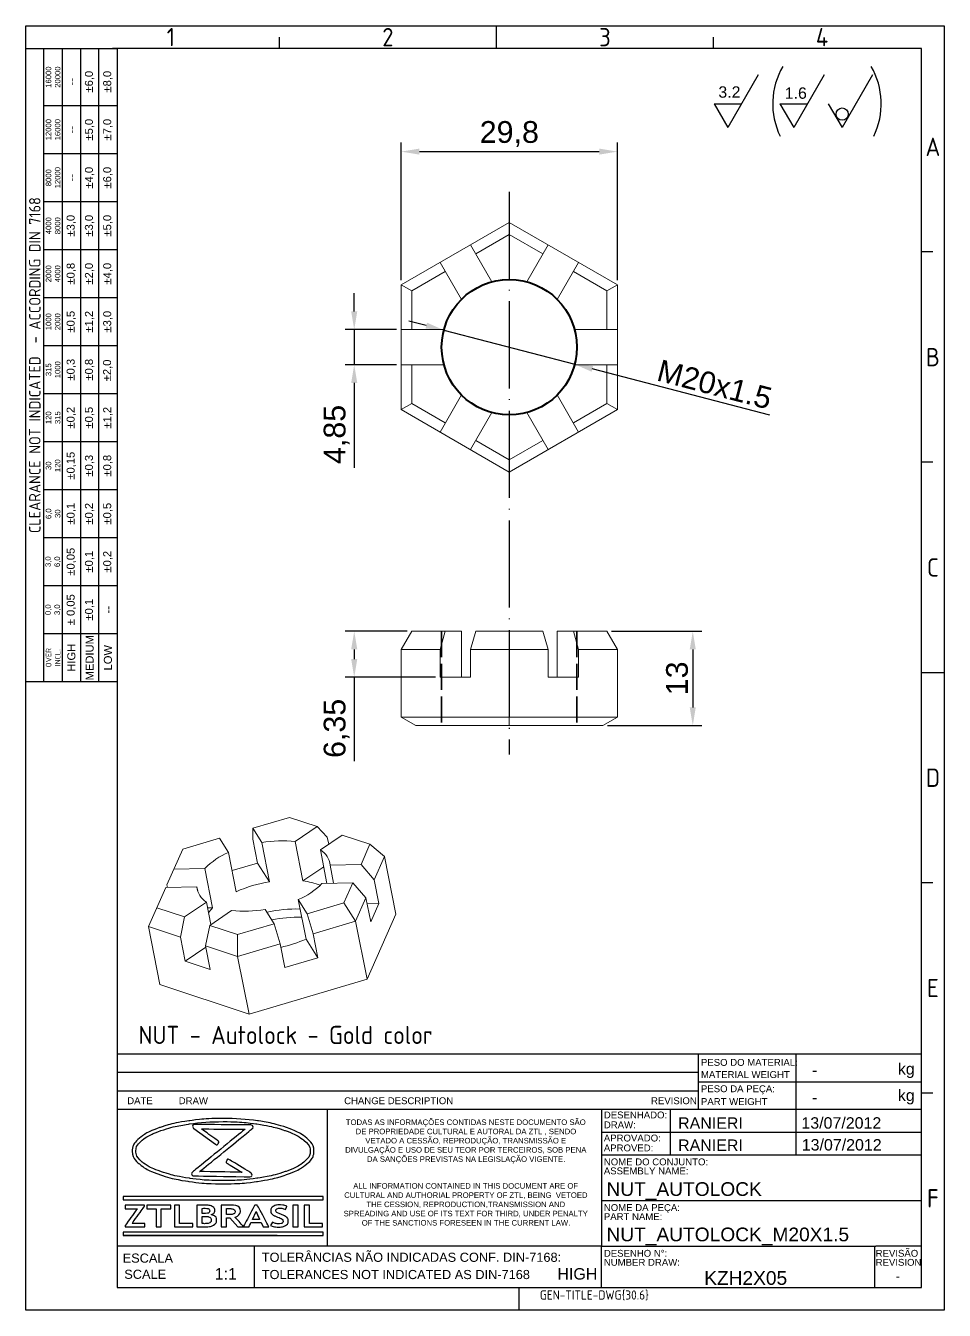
# Model space of a CAD drawing. Header units: millimetres. Extents: x 4860 to 4986, y 1327 to 1504.
import ezdxf
from ezdxf.enums import TextEntityAlignment as Align

# ---------------------------------------------------------------- set-up
doc = ezdxf.new("R2010")
doc.units = ezdxf.units.MM
doc.linetypes.add('ACAD_ISO02W100', pattern=[15, 12, -3])
doc.linetypes.add('ACAD_ISO04W100', pattern=[30, 24, -3, 0, -3])
for name, color, linetype, lineweight in [('AM_0', 7, 'Continuous', 40), ('AM_4', 1, 'ACAD_ISO04W100', 25), ('AM_5', 3, 'Continuous', 25), ('AM_8', 40, 'ACAD_ISO02W100', 35)]:
    doc.layers.add(name, color=color, linetype=linetype, lineweight=lineweight)
doc.layers.add('Camada 1', color=7, linetype='Continuous')
doc.styles.add('ACISOTS', font='isocp.shx', dxfattribs={"height": 1})
doc.styles.get("Standard").update_dxf_attribs({"font": 'arial.ttf'})
doc.dimstyles.new('ISO-25', dxfattribs={"dimtxt": 3, "dimasz": 2.5, "dimexe": 1.25, "dimexo": 0.625, "dimtad": 1, "dimtxsty": 'Standard', "dimcen": 2.5, "dimadec": 0, "dimazin": 0, "dimtfac": 1, "dimtmove": 0, "dimatfit": 3, "dimfxl": 1, "dimarcsym": 0})

# ---------------------------------------------------------------- blocks, each defined once
blk = doc.blocks.new('*D42')
at = {"layer": 'AM_5', "color": 0, "lineweight": -2, "transparency": 16777216}
for p, q in [((4911.35, 1469.39), (4911.35, 1488.36)), ((4913.85, 1487.11), (4938.65, 1487.11)), ((4941.15, 1469.39), (4941.15, 1488.36))]:
    blk.add_line(p, q, dxfattribs=at)
at = {"layer": 'AM_5', "color": 0, "transparency": 16777216}
for points in [[(4913.85, 1487.53), (4913.85, 1486.7), (4911.35, 1487.11)], [(4938.65, 1487.53), (4938.65, 1486.7), (4941.15, 1487.11)]]:
    blk.add_solid(points, dxfattribs=at)
at = {"layer": 'Defpoints', "color": 0, "transparency": 16777216}
for p in [(4941.15, 1487.11), (4911.35, 1468.76), (4941.15, 1468.76)]:
    blk.add_point(p, dxfattribs=at)
at = {"layer": 'AM_5', "color": 0, "transparency": 16777216, "insert": (4926.25, 1489.54), "char_height": 3, "attachment_point": 5}
blk.add_mtext('29,8', dxfattribs=at)
blk = doc.blocks.new('*D43')
at = {"layer": 'AM_5', "color": 0, "lineweight": -2, "transparency": 16777216}
for p, q in [((4940.33, 1421.02), (4952.79, 1421.02)), ((4951.54, 1418.52), (4951.54, 1410.52)), ((4939.77, 1408.02), (4952.79, 1408.02))]:
    blk.add_line(p, q, dxfattribs=at)
at = {"layer": 'AM_5', "color": 0, "transparency": 16777216}
for points in [[(4951.12, 1418.52), (4951.95, 1418.52), (4951.54, 1421.02)], [(4951.12, 1410.52), (4951.95, 1410.52), (4951.54, 1408.02)]]:
    blk.add_solid(points, dxfattribs=at)
at = {"layer": 'Defpoints', "color": 0, "transparency": 16777216}
for p in [(4939.7, 1421.02), (4939.15, 1408.02), (4951.54, 1408.02)]:
    blk.add_point(p, dxfattribs=at)
at = {"layer": 'AM_5', "color": 0, "transparency": 16777216, "insert": (4949.38, 1414.52), "char_height": 3, "attachment_point": 5, "rotation": 90}
blk.add_mtext('13', dxfattribs=at)
blk = doc.blocks.new('*D44')
at = {"layer": 'AM_5', "color": 0, "lineweight": -2, "transparency": 16777216}
for p, q in [((4912.17, 1421.02), (4903.62, 1421.02)), ((4904.87, 1418.52), (4904.87, 1417.17)), ((4916.07, 1414.67), (4903.62, 1414.67)), ((4904.87, 1414.67), (4904.87, 1403.09))]:
    blk.add_line(p, q, dxfattribs=at)
at = {"layer": 'AM_5', "color": 0, "transparency": 16777216}
for points in [[(4904.45, 1418.52), (4905.29, 1418.52), (4904.87, 1421.02)], [(4904.45, 1417.17), (4905.29, 1417.17), (4904.87, 1414.67)]]:
    blk.add_solid(points, dxfattribs=at)
at = {"layer": 'Defpoints', "color": 0, "transparency": 16777216}
for p in [(4912.79, 1421.02), (4904.87, 1414.67), (4916.7, 1414.67)]:
    blk.add_point(p, dxfattribs=at)
at = {"layer": 'AM_5', "color": 0, "transparency": 16777216, "insert": (4902.44, 1407.63), "char_height": 3, "attachment_point": 5, "rotation": 90}
blk.add_mtext('6,35', dxfattribs=at)
blk = doc.blocks.new('*D46')
at = {"layer": 'AM_5', "color": 0, "lineweight": -2, "transparency": 16777216}
for p, q in [((4914.8, 1463.14), (4912.38, 1463.77)), ((4917.22, 1462.51), (4935.27, 1457.81)), ((4962.15, 1450.81), (4937.69, 1457.18))]:
    blk.add_line(p, q, dxfattribs=at)
at = {"layer": 'AM_5', "color": 0, "transparency": 16777216}
for points in [[(4914.91, 1463.54), (4914.7, 1462.74), (4917.22, 1462.51)], [(4937.8, 1457.58), (4937.59, 1456.78), (4935.27, 1457.81)]]:
    blk.add_solid(points, dxfattribs=at)
at = {"layer": 'Defpoints', "color": 0, "transparency": 16777216}
for p in [(4917.22, 1462.51), (4935.27, 1457.81)]:
    blk.add_point(p, dxfattribs=at)
at = {"layer": 'AM_5', "color": 0, "transparency": 16777216, "insert": (4954.55, 1455.02), "char_height": 3, "attachment_point": 5, "rotation": 345.4043}
blk.add_mtext('M20x1.5', dxfattribs=at)
blk = doc.blocks.new('*D47')
at = {"layer": 'AM_5', "color": 0, "lineweight": -2, "transparency": 16777216}
for p, q in [((4904.87, 1465.09), (4904.87, 1467.59)), ((4910.72, 1462.59), (4903.62, 1462.59)), ((4904.87, 1462.59), (4904.87, 1457.74)), ((4910.72, 1457.74), (4903.62, 1457.74)), ((4904.87, 1455.24), (4904.87, 1443.55))]:
    blk.add_line(p, q, dxfattribs=at)
at = {"layer": 'AM_5', "color": 0, "transparency": 16777216}
for points in [[(4904.45, 1465.09), (4905.29, 1465.09), (4904.87, 1462.59)], [(4904.45, 1455.24), (4905.29, 1455.24), (4904.87, 1457.74)]]:
    blk.add_solid(points, dxfattribs=at)
at = {"layer": 'Defpoints', "color": 0, "transparency": 16777216}
for p in [(4911.35, 1462.59), (4904.87, 1457.74), (4911.35, 1457.74)]:
    blk.add_point(p, dxfattribs=at)
at = {"layer": 'AM_5', "color": 0, "transparency": 16777216, "insert": (4902.44, 1448.14), "char_height": 3, "attachment_point": 5, "rotation": 90}
blk.add_mtext('4,85', dxfattribs=at)

msp = doc.modelspace()

# ---------------------------------------------------------------- linework, layer by layer
at = {"color": 135, "lineweight": 25}
for p, q in [((4859.582, 1327.436), (4859.582, 1504.466)), ((4859.582, 1504.466), (4986.212, 1504.466)), ((4924.472, 1501.316), (4924.472, 1504.466)), ((4986.212, 1504.466), (4986.212, 1327.436)), ((4862.102, 1414.061), (4862.102, 1501.316)), ((4864.622, 1501.316), (4864.622, 1414.061)), ((4867.142, 1501.316), (4867.142, 1414.061)), ((4869.662, 1414.061), (4869.662, 1501.316)), ((4894.547, 1501.316), (4894.547, 1502.891)), ((4954.397, 1501.316), (4954.397, 1502.891)), ((4872.182, 1493.441), (4862.102, 1493.441)), ((4872.182, 1486.826), (4862.102, 1486.826)), ((4872.182, 1480.211), (4862.102, 1480.211)), ((4872.182, 1473.596), (4862.102, 1473.596)), ((4984.637, 1473.281), (4983.062, 1473.281)), ((4872.182, 1466.981), (4862.102, 1466.981)), ((4872.182, 1460.366), (4862.102, 1460.366)), ((4872.182, 1453.751), (4862.102, 1453.751)), ((4872.182, 1447.136), (4862.102, 1447.136)), ((4984.637, 1444.301), (4983.062, 1444.301)), ((4872.182, 1440.521), (4862.102, 1440.521)), ((4872.182, 1433.906), (4862.102, 1433.906)), ((4872.182, 1427.291), (4862.102, 1427.291)), ((4872.182, 1420.676), (4862.102, 1420.676)), ((4983.062, 1415.321), (4986.212, 1415.321)), ((4984.637, 1386.341), (4983.062, 1386.341)), ((4984.637, 1357.361), (4983.062, 1357.361)), ((4927.622, 1327.436), (4927.622, 1330.586)), ((4986.212, 1327.436), (4859.582, 1327.436))]:
    msp.add_line(p, q, dxfattribs=at)
for p, q in [((4983.062, 1501.316), (4871.552, 1501.316)), ((4872.182, 1501.316), (4872.182, 1330.586)), ((4983.062, 1330.586), (4983.062, 1501.316)), ((4872.182, 1362.716), (4872.182, 1330.586)), ((4983.062, 1362.716), (4872.182, 1362.716)), ((4952.348, 1355.156), (4952.348, 1362.716)), ((4965.737, 1362.716), (4965.737, 1358.936)), ((4983.062, 1330.586), (4983.062, 1362.716)), ((4952.348, 1360.196), (4872.182, 1360.196)), ((4952.348, 1358.936), (4983.062, 1358.936)), ((4965.737, 1358.936), (4965.737, 1355.156)), ((4872.182, 1357.676), (4952.348, 1357.676)), ((4872.182, 1355.156), (4938.962, 1355.156)), ((4901.12, 1355.156), (4901.12, 1336.256)), ((4938.962, 1355.156), (4938.962, 1343.186)), ((4938.962, 1355.156), (4983.062, 1355.156)), ((4948.412, 1355.156), (4948.412, 1348.856)), ((4965.737, 1355.156), (4965.737, 1348.856)), ((4938.962, 1352.006), (4983.062, 1352.006)), ((4938.962, 1348.856), (4983.062, 1348.856)), ((4938.962, 1343.186), (4938.962, 1336.256)), ((4938.962, 1342.556), (4983.062, 1342.556)), ((4938.962, 1336.256), (4872.182, 1336.256)), ((4891.082, 1336.256), (4891.082, 1330.586)), ((4938.962, 1330.586), (4938.962, 1336.256)), ((4938.962, 1336.256), (4976.762, 1336.256)), ((4976.607, 1336.256), (4976.607, 1330.586)), ((4983.062, 1336.256), (4976.762, 1336.256)), ((4872.182, 1330.586), (4983.062, 1330.586)), ((4872.182, 1330.586), (4983.062, 1330.586))]:
    msp.add_line(p, q)
at = {"color": 7, "linetype": 'Continuous', "lineweight": 15}
for p, q in [((4895.944, 1395.362), (4890.891, 1393.86)), ((4899.761, 1394.087), (4895.944, 1395.362)), ((4892.134, 1391.911), (4890.891, 1393.86)), ((4890.891, 1393.86), (4890.908, 1392.357)), ((4899.761, 1394.087), (4896.737, 1392.029)), ((4901.162, 1392.619), (4899.761, 1394.087)), ((4886.306, 1392.497), (4881.253, 1390.995)), ((4886.306, 1392.497), (4887.548, 1390.548)), ((4891.555, 1389.069), (4890.908, 1392.357)), ((4892.134, 1391.911), (4893.201, 1386.488)), ((4897.805, 1386.606), (4896.737, 1392.029)), ((4900.202, 1390.872), (4903.226, 1392.93)), ((4901.352, 1391.654), (4901.162, 1392.619)), ((4907.044, 1391.655), (4903.226, 1392.93)), ((4905.81, 1388.878), (4907.044, 1391.655)), ((4909.04, 1389.988), (4907.044, 1391.655)), ((4879.055, 1386.047), (4881.253, 1390.995)), ((4888.616, 1385.125), (4887.548, 1390.548)), ((4900.202, 1390.872), (4901.109, 1386.266)), ((4909.04, 1389.988), (4907.613, 1386.778)), ((4909.04, 1389.988), (4910.611, 1382.007)), ((4884.285, 1388.327), (4880.018, 1388.218)), ((4884.285, 1388.327), (4885.352, 1382.904)), ((4891.555, 1389.069), (4888.045, 1388.026)), ((4893.201, 1386.488), (4891.555, 1389.069)), ((4900.659, 1388.549), (4897.805, 1386.606)), ((4905.81, 1388.878), (4901.543, 1388.768)), ((4902.031, 1386.289), (4901.543, 1388.768)), ((4907.613, 1386.778), (4905.81, 1388.878)), ((4900.422, 1386.248), (4904.689, 1386.357)), ((4903.455, 1383.58), (4904.689, 1386.357)), ((4904.689, 1386.357), (4906.493, 1384.258)), ((4908.26, 1383.49), (4907.613, 1386.778)), ((4876.508, 1380.317), (4878.898, 1385.697)), ((4878.898, 1385.697), (4883.165, 1385.807)), ((4879.123, 1385.703), (4879.055, 1386.047)), ((4883.289, 1385.176), (4883.165, 1385.807)), ((4877.663, 1382.92), (4881.481, 1381.645)), ((4884.505, 1383.703), (4881.481, 1381.645)), ((4884.505, 1383.703), (4885.116, 1380.603)), ((4885.352, 1382.904), (4884.666, 1382.886)), ((4892.574, 1382.664), (4893.817, 1380.715)), ((4898.402, 1382.078), (4897.159, 1384.027)), ((4898.227, 1378.604), (4897.159, 1384.027)), ((4898.402, 1382.078), (4903.455, 1383.58)), ((4905.065, 1381.047), (4903.455, 1383.58)), ((4906.493, 1384.258), (4905.065, 1381.047)), ((4907.14, 1380.97), (4906.493, 1384.258)), ((4908.26, 1383.49), (4906.652, 1383.449)), ((4907.14, 1380.97), (4908.26, 1383.49)), ((4881.481, 1381.645), (4880.921, 1378.843)), ((4884.946, 1380.488), (4887.97, 1382.546)), ((4899.225, 1379.311), (4898.402, 1382.078)), ((4905.065, 1381.047), (4899.225, 1379.311)), ((4905.065, 1381.047), (4906.636, 1373.066)), ((4906.636, 1373.066), (4910.611, 1382.007)), ((4880.921, 1378.843), (4876.508, 1380.317)), ((4876.508, 1380.317), (4878.078, 1372.336)), ((4884.386, 1377.686), (4884.946, 1380.488)), ((4884.946, 1380.488), (4888.764, 1379.213)), ((4888.764, 1379.213), (4893.817, 1380.715)), ((4888.799, 1376.212), (4888.764, 1379.213)), ((4893.817, 1380.715), (4894.64, 1377.948)), ((4899.872, 1376.023), (4899.225, 1379.311)), ((4881.568, 1375.555), (4880.921, 1378.843)), ((4884.423, 1377.498), (4881.568, 1375.555)), ((4888.799, 1376.212), (4884.386, 1377.686)), ((4885.033, 1374.398), (4884.386, 1377.686)), ((4894.64, 1377.948), (4888.799, 1376.212)), ((4895.287, 1374.66), (4894.64, 1377.948)), ((4899.872, 1376.023), (4898.227, 1378.604)), ((4881.568, 1375.555), (4885.033, 1374.398)), ((4888.799, 1376.212), (4890.37, 1368.231)), ((4895.287, 1374.66), (4899.872, 1376.023)), ((4878.078, 1372.336), (4890.37, 1368.231)), ((4890.37, 1368.231), (4906.636, 1373.066))]:
    msp.add_line(p, q, dxfattribs=at)
at = {"color": 135, "lineweight": 25}
msp.add_lwpolyline([(4872.182, 1501.316), (4872.182, 1414.061), (4859.582, 1414.061), (4859.582, 1501.316)], close=True, dxfattribs=at)
at = {"color": 7, "linetype": 'Continuous', "lineweight": 15}
for centre, radius, start, end in [((4894.852, 1375.701), 16.436, 83.412, 99.51853), ((4891.641, 1381.026), 10.364, 113.26295, 135.21752), ((4898.795, 1388.496), 2.762, 5.67158, 59.36158), ((4895.962, 1368.805), 17.897, 98.87624, 114.23651), ((4893.066, 1393.549), 10.364, 293.26295, 315.21752), ((4896.737, 1377.178), 9.488, 68.63603, 83.54152), ((4885.913, 1386.08), 2.762, 185.67158, 239.36158), ((4889.19, 1379.294), 5.268, 136.74879, 146.43375), ((4889.856, 1398.874), 16.436, 263.412, 279.51853), ((4896.798, 1364.892), 17.851, 88.02017, 102.90359), ((4897.489, 1361.414), 20.222, 89.6001, 101.42194), ((4891.034, 1394.492), 17.44, 282.26133, 294.35748)]:
    msp.add_arc(centre, radius, start, end, dxfattribs=at)
at = {"layer": 'AM_0', "color": 7, "linetype": 'Continuous', "lineweight": 15}
for p, q in [((4911.348, 1468.764), (4926.248, 1477.366)), ((4926.248, 1477.366), (4926.248, 1475.7)), ((4926.248, 1477.366), (4941.148, 1468.764)), ((4926.248, 1475.7), (4921.619, 1473.028)), ((4930.876, 1473.028), (4926.248, 1475.7)), ((4920.898, 1474.278), (4923.846, 1469.172)), ((4928.649, 1469.172), (4931.597, 1474.278)), ((4916.697, 1471.853), (4919.645, 1466.747)), ((4932.85, 1466.747), (4935.798, 1471.853)), ((4917.419, 1470.603), (4912.791, 1467.931)), ((4939.704, 1467.931), (4935.076, 1470.603)), ((4911.348, 1468.764), (4912.791, 1467.931)), ((4911.348, 1451.559), (4911.348, 1468.764)), ((4912.791, 1467.931), (4912.791, 1462.586)), ((4941.148, 1468.764), (4939.704, 1467.931)), ((4939.704, 1462.586), (4939.704, 1467.931)), ((4941.148, 1451.559), (4941.148, 1468.764)), ((4911.348, 1462.586), (4917.243, 1462.586)), ((4935.252, 1462.586), (4941.148, 1462.586)), ((4911.348, 1457.736), (4917.243, 1457.736)), ((4912.791, 1457.736), (4912.791, 1452.392)), ((4935.252, 1457.736), (4941.148, 1457.736)), ((4939.704, 1452.392), (4939.704, 1457.736)), ((4916.697, 1448.47), (4919.645, 1453.576)), ((4932.85, 1453.576), (4935.798, 1448.47)), ((4912.791, 1452.392), (4911.348, 1451.559)), ((4912.791, 1452.392), (4917.419, 1449.72)), ((4935.076, 1449.72), (4939.704, 1452.392)), ((4941.148, 1451.559), (4939.704, 1452.392)), ((4911.348, 1451.559), (4926.248, 1442.956)), ((4920.898, 1446.045), (4923.846, 1451.151)), ((4926.248, 1442.956), (4941.148, 1451.559)), ((4928.649, 1451.151), (4931.597, 1446.045)), ((4921.619, 1447.295), (4926.248, 1444.623)), ((4926.248, 1444.623), (4930.876, 1447.295)), ((4926.248, 1442.956), (4926.248, 1444.623)), ((4912.791, 1421.021), (4911.348, 1418.521)), ((4912.791, 1421.021), (4919.645, 1421.021)), ((4917.419, 1421.021), (4916.697, 1418.521)), ((4919.645, 1421.021), (4919.645, 1414.671)), ((4920.898, 1418.521), (4921.619, 1421.021)), ((4921.619, 1421.021), (4930.876, 1421.021)), ((4926.248, 1408.021), (4926.248, 1421.021)), ((4930.876, 1421.021), (4931.597, 1418.521)), ((4932.85, 1421.021), (4939.704, 1421.021)), ((4932.85, 1414.671), (4932.85, 1421.021)), ((4935.798, 1418.521), (4935.076, 1421.021)), ((4941.148, 1418.521), (4939.704, 1421.021)), ((4916.697, 1418.521), (4911.348, 1418.521)), ((4911.348, 1418.521), (4911.348, 1409.176)), ((4916.697, 1414.671), (4916.697, 1418.521)), ((4920.898, 1418.521), (4931.597, 1418.521)), ((4920.898, 1414.671), (4920.898, 1418.521)), ((4931.597, 1414.671), (4931.597, 1418.521)), ((4935.798, 1414.671), (4935.798, 1418.521)), ((4941.148, 1418.521), (4935.798, 1418.521)), ((4941.148, 1418.521), (4941.148, 1409.176)), ((4916.697, 1414.671), (4920.898, 1414.671)), ((4931.597, 1414.671), (4935.798, 1414.671)), ((4911.348, 1409.176), (4941.148, 1409.176)), ((4911.348, 1409.176), (4913.348, 1408.021)), ((4939.148, 1408.021), (4941.148, 1409.176)), ((4913.348, 1408.021), (4939.148, 1408.021))]:
    msp.add_line(p, q, dxfattribs=at)
at = {"layer": 'AM_0'}
msp.add_circle((4926.248, 1460.161), 9.325, dxfattribs=at)
at = {"layer": 'AM_4', "ltscale": 0.5}
msp.add_line((4926.248, 1481.584), (4926.248, 1404.048), dxfattribs=at)
at = {"layer": 'AM_5'}
for p, q in [((4960.572, 1497.673), (4956.385, 1490.42)), ((4969.639, 1497.673), (4965.452, 1490.42)), ((4976.307, 1497.673), (4972.12, 1490.42)), ((4954.481, 1493.717), (4958.288, 1493.717)), ((4954.481, 1493.717), (4956.385, 1490.42)), ((4963.549, 1493.717), (4967.356, 1493.717)), ((4963.549, 1493.717), (4965.452, 1490.42)), ((4970.217, 1493.717), (4972.12, 1490.42))]:
    msp.add_line(p, q, dxfattribs=at)
msp.add_circle((4972.127, 1492.288), 0.844, dxfattribs=at)
for centre, start, end in [((4972.808, 1493.71), 149.81687, 205.95777), ((4967.268, 1493.71), 334.04223, 30.18313)]:
    msp.add_arc(centre, 10.25, start, end, dxfattribs=at)
at = {"layer": 'AM_8', "ltscale": 0.3}
for p, q in [((4916.923, 1421.021), (4916.923, 1408.021)), ((4935.573, 1421.021), (4935.573, 1408.021))]:
    msp.add_line(p, q, dxfattribs=at)
at = {"layer": 'AM_8', "color": 0, "linetype": 'Continuous'}
msp.add_line((4873.016, 1337.73), (4894.25, 1337.73), dxfattribs=at)
at = {"layer": 'Camada 1'}
for points, knots in [([(4886.793, 1353.88), (4888.465, 1353.88), (4890.063, 1353.763), (4891.523, 1353.551), (4891.523, 1353.551), (4893.04, 1353.33), (4894.409, 1353.007), (4895.556, 1352.607), (4895.556, 1352.607), (4896.734, 1352.195), (4897.685, 1351.699), (4898.335, 1351.144), (4898.335, 1351.144), (4898.968, 1350.603), (4899.317, 1350.005), (4899.317, 1349.373), (4899.317, 1349.373), (4899.317, 1348.74), (4898.968, 1348.142), (4898.335, 1347.601), (4898.335, 1347.601), (4897.685, 1347.046), (4896.734, 1346.55), (4895.556, 1346.139), (4895.556, 1346.139), (4894.409, 1345.738), (4893.04, 1345.415), (4891.523, 1345.195), (4891.523, 1345.195), (4890.063, 1344.983), (4888.465, 1344.865), (4886.793, 1344.865), (4886.793, 1344.865), (4885.12, 1344.865), (4883.522, 1344.983), (4882.062, 1345.195), (4882.062, 1345.195), (4880.545, 1345.415), (4879.177, 1345.738), (4878.029, 1346.139), (4878.029, 1346.139), (4876.851, 1346.55), (4875.9, 1347.046), (4875.25, 1347.601), (4875.25, 1347.601), (4874.617, 1348.142), (4874.268, 1348.74), (4874.268, 1349.373), (4874.268, 1349.373), (4874.268, 1350.005), (4874.617, 1350.603), (4875.25, 1351.144), (4875.25, 1351.144), (4875.9, 1351.699), (4876.851, 1352.195), (4878.029, 1352.607), (4878.029, 1352.607), (4879.177, 1353.007), (4880.545, 1353.33), (4882.063, 1353.551), (4882.063, 1353.551), (4883.522, 1353.763), (4885.12, 1353.88), (4886.793, 1353.88)], [0, 0, 0, 0, 0.0588235, 0.0588235, 0.0588235, 0.0882353, 0.1176471, 0.1176471, 0.1176471, 0.1470588, 0.1764706, 0.1764706, 0.1764706, 0.2058824, 0.2352941, 0.2352941, 0.2352941, 0.2647059, 0.2941176, 0.2941176, 0.2941176, 0.3235294, 0.3529412, 0.3529412, 0.3529412, 0.3823529, 0.4117647, 0.4117647, 0.4117647, 0.4411765, 0.4705882, 0.4705882, 0.4705882, 0.5, 0.5294118, 0.5294118, 0.5294118, 0.5588235, 0.5882353, 0.5882353, 0.5882353, 0.6176471, 0.6470588, 0.6470588, 0.6470588, 0.6764706, 0.7058824, 0.7058824, 0.7058824, 0.7352941, 0.7647059, 0.7647059, 0.7647059, 0.7941176, 0.8235294, 0.8235294, 0.8235294, 0.8529412, 0.8823529, 0.8823529, 0.8823529, 0.9411765, 1, 1, 1, 1]), ([(4886.793, 1353.435), (4885.15, 1353.435), (4883.582, 1353.321), (4882.153, 1353.114), (4882.153, 1353.114), (4880.667, 1352.899), (4879.33, 1352.584), (4878.212, 1352.193), (4878.212, 1352.193), (4877.124, 1351.813), (4876.247, 1351.365), (4875.649, 1350.872), (4875.649, 1350.872), (4875.082, 1350.404), (4874.769, 1349.897), (4874.769, 1349.373), (4874.769, 1349.373), (4874.769, 1348.848), (4875.082, 1348.341), (4875.649, 1347.873), (4875.649, 1347.873), (4876.247, 1347.38), (4877.124, 1346.932), (4878.212, 1346.552), (4878.212, 1346.552), (4879.33, 1346.161), (4880.667, 1345.846), (4882.152, 1345.631), (4882.152, 1345.631), (4883.582, 1345.424), (4885.15, 1345.31), (4886.793, 1345.31), (4886.793, 1345.31), (4888.436, 1345.31), (4890.003, 1345.424), (4891.433, 1345.631), (4891.433, 1345.631), (4892.918, 1345.846), (4894.255, 1346.161), (4895.373, 1346.552), (4895.373, 1346.552), (4896.462, 1346.932), (4897.339, 1347.38), (4897.936, 1347.873), (4897.936, 1347.873), (4898.503, 1348.341), (4898.816, 1348.848), (4898.816, 1349.373), (4898.816, 1349.373), (4898.816, 1349.897), (4898.503, 1350.404), (4897.936, 1350.872), (4897.936, 1350.872), (4897.339, 1351.365), (4896.462, 1351.813), (4895.373, 1352.193), (4895.373, 1352.193), (4894.255, 1352.584), (4892.918, 1352.899), (4891.433, 1353.114), (4891.433, 1353.114), (4890.003, 1353.321), (4888.436, 1353.435), (4886.793, 1353.435)], [0, 0, 0, 0, 0.0588235, 0.0588235, 0.0588235, 0.0882353, 0.1176471, 0.1176471, 0.1176471, 0.1470588, 0.1764706, 0.1764706, 0.1764706, 0.2058824, 0.2352941, 0.2352941, 0.2352941, 0.2647059, 0.2941176, 0.2941176, 0.2941176, 0.3235294, 0.3529412, 0.3529412, 0.3529412, 0.3823529, 0.4117647, 0.4117647, 0.4117647, 0.4411765, 0.4705882, 0.4705882, 0.4705882, 0.5, 0.5294118, 0.5294118, 0.5294118, 0.5588235, 0.5882353, 0.5882353, 0.5882353, 0.6176471, 0.6470588, 0.6470588, 0.6470588, 0.6764706, 0.7058824, 0.7058824, 0.7058824, 0.7352941, 0.7647059, 0.7647059, 0.7647059, 0.7941176, 0.8235294, 0.8235294, 0.8235294, 0.8529412, 0.8823529, 0.8823529, 0.8823529, 0.9411765, 1, 1, 1, 1]), ([(4885.751, 1350.332), (4885.751, 1350.332), (4882.75, 1352.482), (4882.75, 1352.482), (4882.75, 1352.482), (4882.527, 1352.643), (4882.617, 1353.049), (4882.881, 1353.047), (4882.881, 1353.047), (4882.881, 1353.047), (4890.63, 1352.984), (4890.63, 1352.984), (4890.63, 1352.984), (4890.885, 1352.982), (4890.979, 1352.599), (4890.772, 1352.43), (4890.772, 1352.43), (4890.772, 1352.43), (4883.557, 1346.552), (4883.557, 1346.552), (4883.557, 1346.552), (4883.557, 1346.552), (4889.404, 1346.458), (4889.404, 1346.458), (4889.404, 1346.458), (4889.404, 1346.458), (4887.437, 1347.643), (4887.437, 1347.643), (4887.437, 1347.643), (4887.308, 1347.721), (4887.179, 1347.798), (4887.292, 1348.069), (4887.292, 1348.069), (4887.404, 1348.339), (4887.534, 1348.261), (4887.663, 1348.183), (4887.663, 1348.183), (4887.663, 1348.183), (4890.611, 1346.407), (4890.611, 1346.407), (4890.611, 1346.407), (4890.853, 1346.261), (4890.767, 1345.829), (4890.496, 1345.833), (4890.496, 1345.833), (4890.496, 1345.833), (4882.746, 1345.958), (4882.746, 1345.958), (4882.746, 1345.958), (4882.492, 1345.962), (4882.4, 1346.344), (4882.607, 1346.513), (4882.607, 1346.513), (4882.607, 1346.513), (4889.814, 1352.384), (4889.814, 1352.384), (4889.814, 1352.384), (4889.814, 1352.384), (4883.807, 1352.432), (4883.807, 1352.432), (4883.807, 1352.432), (4883.807, 1352.432), (4886.01, 1350.854), (4886.01, 1350.854), (4886.01, 1350.854), (4886.133, 1350.766), (4886.255, 1350.678), (4886.126, 1350.417), (4886.126, 1350.417), (4885.996, 1350.156), (4885.874, 1350.244), (4885.751, 1350.332)], [0, 0, 0, 0, 0.0526316, 0.0526316, 0.0526316, 0.0789474, 0.1052632, 0.1052632, 0.1052632, 0.1315789, 0.1578947, 0.1578947, 0.1578947, 0.1842105, 0.2105263, 0.2105263, 0.2105263, 0.2368421, 0.2631579, 0.2631579, 0.2631579, 0.2894737, 0.3157895, 0.3157895, 0.3157895, 0.3421053, 0.3684211, 0.3684211, 0.3684211, 0.3947368, 0.4210526, 0.4210526, 0.4210526, 0.4473684, 0.4736842, 0.4736842, 0.4736842, 0.5, 0.5263158, 0.5263158, 0.5263158, 0.5526316, 0.5789474, 0.5789474, 0.5789474, 0.6052632, 0.6315789, 0.6315789, 0.6315789, 0.6578947, 0.6842105, 0.6842105, 0.6842105, 0.7105263, 0.7368421, 0.7368421, 0.7368421, 0.7631579, 0.7894737, 0.7894737, 0.7894737, 0.8157895, 0.8421053, 0.8421053, 0.8421053, 0.8684211, 0.8947368, 0.8947368, 0.8947368, 0.9473684, 1, 1, 1, 1]), ([(4873.07, 1343.126), (4873.07, 1343.126), (4900.515, 1343.126), (4900.515, 1343.126), (4900.515, 1343.126), (4900.515, 1343.126), (4900.569, 1343.126), (4900.569, 1343.126), (4900.569, 1343.126), (4900.569, 1343.126), (4900.569, 1343.072), (4900.569, 1343.072), (4900.569, 1343.072), (4900.569, 1343.072), (4900.569, 1342.715), (4900.569, 1342.715), (4900.569, 1342.715), (4900.569, 1342.715), (4900.569, 1342.661), (4900.569, 1342.661), (4900.569, 1342.661), (4900.569, 1342.661), (4900.515, 1342.661), (4900.515, 1342.661), (4900.515, 1342.661), (4900.515, 1342.661), (4873.07, 1342.661), (4873.07, 1342.661), (4873.07, 1342.661), (4873.07, 1342.661), (4873.016, 1342.661), (4873.016, 1342.661), (4873.016, 1342.661), (4873.016, 1342.661), (4873.016, 1342.715), (4873.016, 1342.715), (4873.016, 1342.715), (4873.016, 1342.715), (4873.016, 1343.072), (4873.016, 1343.072), (4873.016, 1343.072), (4873.016, 1343.072), (4873.016, 1343.126), (4873.016, 1343.126), (4873.016, 1343.126), (4873.016, 1343.126), (4873.07, 1343.126), (4873.07, 1343.126)], [0, 0, 0, 0, 0.0769231, 0.0769231, 0.0769231, 0.1153846, 0.1538462, 0.1538462, 0.1538462, 0.1923077, 0.2307692, 0.2307692, 0.2307692, 0.2692308, 0.3076923, 0.3076923, 0.3076923, 0.3461538, 0.3846154, 0.3846154, 0.3846154, 0.4230769, 0.4615385, 0.4615385, 0.4615385, 0.5, 0.5384615, 0.5384615, 0.5384615, 0.5769231, 0.6153846, 0.6153846, 0.6153846, 0.6538462, 0.6923077, 0.6923077, 0.6923077, 0.7307692, 0.7692308, 0.7692308, 0.7692308, 0.8076923, 0.8461538, 0.8461538, 0.8461538, 0.9230769, 1, 1, 1, 1]), ([(4873.289, 1338.949), (4873.289, 1338.949), (4873.289, 1339.119), (4873.289, 1339.119), (4873.289, 1339.119), (4873.289, 1339.119), (4874.968, 1341.441), (4874.968, 1341.441), (4874.968, 1341.441), (4874.968, 1341.441), (4873.317, 1341.441), (4873.317, 1341.441), (4873.317, 1341.441), (4873.317, 1341.441), (4873.317, 1341.907), (4873.317, 1341.907), (4873.317, 1341.907), (4873.317, 1341.907), (4875.942, 1341.907), (4875.942, 1341.907), (4875.942, 1341.907), (4875.942, 1341.907), (4875.942, 1341.738), (4875.942, 1341.738), (4875.942, 1341.738), (4875.942, 1341.738), (4874.257, 1339.416), (4874.257, 1339.416), (4874.257, 1339.416), (4874.257, 1339.416), (4876.002, 1339.416), (4876.002, 1339.416), (4876.002, 1339.416), (4876.002, 1339.416), (4876.002, 1338.949), (4876.002, 1338.949), (4876.002, 1338.949), (4876.002, 1338.949), (4873.289, 1338.949), (4873.289, 1338.949)], [0, 0, 0, 0, 0.0909091, 0.0909091, 0.0909091, 0.1363636, 0.1818182, 0.1818182, 0.1818182, 0.2272727, 0.2727273, 0.2727273, 0.2727273, 0.3181818, 0.3636364, 0.3636364, 0.3636364, 0.4090909, 0.4545455, 0.4545455, 0.4545455, 0.5, 0.5454545, 0.5454545, 0.5454545, 0.5909091, 0.6363636, 0.6363636, 0.6363636, 0.6818182, 0.7272727, 0.7272727, 0.7272727, 0.7727273, 0.8181818, 0.8181818, 0.8181818, 0.9090909, 1, 1, 1, 1]), ([(4878.271, 1341.441), (4878.271, 1341.441), (4878.271, 1338.949), (4878.271, 1338.949), (4878.271, 1338.949), (4878.271, 1338.949), (4877.557, 1338.949), (4877.557, 1338.949), (4877.557, 1338.949), (4877.557, 1338.949), (4877.557, 1341.441), (4877.557, 1341.441), (4877.557, 1341.441), (4877.557, 1341.441), (4876.276, 1341.441), (4876.276, 1341.441), (4876.276, 1341.441), (4876.276, 1341.441), (4876.276, 1341.907), (4876.276, 1341.907), (4876.276, 1341.907), (4876.276, 1341.907), (4879.609, 1341.907), (4879.609, 1341.907), (4879.609, 1341.907), (4879.609, 1341.907), (4879.609, 1341.441), (4879.609, 1341.441), (4879.609, 1341.441), (4879.609, 1341.441), (4878.271, 1341.441), (4878.271, 1341.441)], [0, 0, 0, 0, 0.1111111, 0.1111111, 0.1111111, 0.1666667, 0.2222222, 0.2222222, 0.2222222, 0.2777778, 0.3333333, 0.3333333, 0.3333333, 0.3888889, 0.4444444, 0.4444444, 0.4444444, 0.5, 0.5555556, 0.5555556, 0.5555556, 0.6111111, 0.6666667, 0.6666667, 0.6666667, 0.7222222, 0.7777778, 0.7777778, 0.7777778, 0.8888889, 1, 1, 1, 1]), ([(4880.076, 1338.949), (4880.076, 1338.949), (4880.076, 1341.907), (4880.076, 1341.907), (4880.076, 1341.907), (4880.076, 1341.907), (4880.791, 1341.907), (4880.791, 1341.907), (4880.791, 1341.907), (4880.791, 1341.907), (4880.791, 1339.416), (4880.791, 1339.416), (4880.791, 1339.416), (4880.791, 1339.416), (4882.61, 1339.416), (4882.61, 1339.416), (4882.61, 1339.416), (4882.61, 1339.416), (4882.61, 1338.949), (4882.61, 1338.949), (4882.61, 1338.949), (4882.61, 1338.949), (4880.076, 1338.949), (4880.076, 1338.949)], [0, 0, 0, 0, 0.1428571, 0.1428571, 0.1428571, 0.2142857, 0.2857143, 0.2857143, 0.2857143, 0.3571429, 0.4285714, 0.4285714, 0.4285714, 0.5, 0.5714286, 0.5714286, 0.5714286, 0.6428571, 0.7142857, 0.7142857, 0.7142857, 0.8571429, 1, 1, 1, 1]), ([(4884.417, 1338.949), (4884.417, 1338.949), (4883.186, 1338.949), (4883.186, 1338.949), (4883.186, 1338.949), (4883.186, 1338.949), (4883.186, 1341.905), (4883.186, 1341.905), (4883.186, 1341.905), (4883.729, 1341.924), (4884.109, 1341.934), (4884.326, 1341.934), (4884.326, 1341.934), (4884.745, 1341.934), (4885.071, 1341.868), (4885.307, 1341.736), (4885.307, 1341.736), (4885.542, 1341.605), (4885.659, 1341.418), (4885.659, 1341.175), (4885.659, 1341.175), (4885.659, 1340.94), (4885.49, 1340.755), (4885.154, 1340.619), (4885.154, 1340.619), (4885.654, 1340.491), (4885.904, 1340.227), (4885.904, 1339.827), (4885.904, 1339.827), (4885.904, 1339.559), (4885.765, 1339.345), (4885.489, 1339.186), (4885.489, 1339.186), (4885.213, 1339.029), (4884.855, 1338.949), (4884.417, 1338.949)], [0, 0, 0, 0, 0.1, 0.1, 0.1, 0.15, 0.2, 0.2, 0.2, 0.25, 0.3, 0.3, 0.3, 0.35, 0.4, 0.4, 0.4, 0.45, 0.5, 0.5, 0.5, 0.55, 0.6, 0.6, 0.6, 0.65, 0.7, 0.7, 0.7, 0.75, 0.8, 0.8, 0.8, 0.9, 1, 1, 1, 1]), ([(4888.805, 1338.949), (4888.805, 1338.949), (4887.731, 1340.171), (4887.731, 1340.171), (4887.731, 1340.171), (4887.623, 1340.172), (4887.472, 1340.177), (4887.277, 1340.185), (4887.277, 1340.185), (4887.277, 1340.185), (4887.277, 1338.949), (4887.277, 1338.949), (4887.277, 1338.949), (4887.277, 1338.949), (4886.535, 1338.949), (4886.535, 1338.949), (4886.535, 1338.949), (4886.535, 1338.949), (4886.535, 1341.907), (4886.535, 1341.907), (4886.535, 1341.907), (4886.575, 1341.907), (4886.73, 1341.912), (4887, 1341.923), (4887, 1341.923), (4887.269, 1341.933), (4887.486, 1341.938), (4887.651, 1341.938), (4887.651, 1341.938), (4888.674, 1341.938), (4889.185, 1341.647), (4889.185, 1341.065), (4889.185, 1341.065), (4889.185, 1340.89), (4889.113, 1340.731), (4888.973, 1340.587), (4888.973, 1340.587), (4888.832, 1340.443), (4888.654, 1340.342), (4888.44, 1340.282), (4888.44, 1340.282), (4888.44, 1340.282), (4889.629, 1338.949), (4889.629, 1338.949), (4889.629, 1338.949), (4889.629, 1338.949), (4888.805, 1338.949), (4888.805, 1338.949)], [0, 0, 0, 0, 0.0769231, 0.0769231, 0.0769231, 0.1153846, 0.1538462, 0.1538462, 0.1538462, 0.1923077, 0.2307692, 0.2307692, 0.2307692, 0.2692308, 0.3076923, 0.3076923, 0.3076923, 0.3461538, 0.3846154, 0.3846154, 0.3846154, 0.4230769, 0.4615385, 0.4615385, 0.4615385, 0.5, 0.5384615, 0.5384615, 0.5384615, 0.5769231, 0.6153846, 0.6153846, 0.6153846, 0.6538462, 0.6923077, 0.6923077, 0.6923077, 0.7307692, 0.7692308, 0.7692308, 0.7692308, 0.8076923, 0.8461538, 0.8461538, 0.8461538, 0.9230769, 1, 1, 1, 1]), ([(4892.322, 1338.949), (4892.322, 1338.949), (4892.028, 1339.549), (4892.028, 1339.549), (4892.028, 1339.549), (4892.028, 1339.549), (4890.649, 1339.549), (4890.649, 1339.549), (4890.649, 1339.549), (4890.649, 1339.549), (4890.368, 1338.949), (4890.368, 1338.949), (4890.368, 1338.949), (4890.368, 1338.949), (4889.575, 1338.949), (4889.575, 1338.949), (4889.575, 1338.949), (4889.575, 1338.949), (4891.18, 1341.948), (4891.18, 1341.948), (4891.18, 1341.948), (4891.18, 1341.948), (4891.493, 1341.948), (4891.493, 1341.948), (4891.493, 1341.948), (4891.493, 1341.948), (4893.111, 1338.949), (4893.111, 1338.949), (4893.111, 1338.949), (4893.111, 1338.949), (4892.322, 1338.949), (4892.322, 1338.949)], [0, 0, 0, 0, 0.1111111, 0.1111111, 0.1111111, 0.1666667, 0.2222222, 0.2222222, 0.2222222, 0.2777778, 0.3333333, 0.3333333, 0.3333333, 0.3888889, 0.4444444, 0.4444444, 0.4444444, 0.5, 0.5555556, 0.5555556, 0.5555556, 0.6111111, 0.6666667, 0.6666667, 0.6666667, 0.7222222, 0.7777778, 0.7777778, 0.7777778, 0.8888889, 1, 1, 1, 1]), ([(4893.344, 1339.113), (4893.344, 1339.113), (4893.609, 1339.583), (4893.609, 1339.583), (4893.609, 1339.583), (4893.89, 1339.438), (4894.168, 1339.366), (4894.441, 1339.366), (4894.441, 1339.366), (4894.861, 1339.366), (4895.07, 1339.473), (4895.07, 1339.688), (4895.07, 1339.688), (4895.07, 1339.79), (4895.02, 1339.885), (4894.922, 1339.977), (4894.922, 1339.977), (4894.823, 1340.069), (4894.619, 1340.171), (4894.31, 1340.285), (4894.31, 1340.285), (4894.002, 1340.399), (4893.794, 1340.493), (4893.687, 1340.566), (4893.687, 1340.566), (4893.58, 1340.639), (4893.497, 1340.726), (4893.439, 1340.827), (4893.439, 1340.827), (4893.382, 1340.928), (4893.353, 1341.04), (4893.353, 1341.162), (4893.353, 1341.162), (4893.353, 1341.391), (4893.467, 1341.581), (4893.695, 1341.732), (4893.695, 1341.732), (4893.923, 1341.883), (4894.216, 1341.958), (4894.573, 1341.958), (4894.573, 1341.958), (4895.038, 1341.958), (4895.38, 1341.894), (4895.598, 1341.766), (4895.598, 1341.766), (4895.598, 1341.766), (4895.38, 1341.314), (4895.38, 1341.314), (4895.38, 1341.314), (4895.13, 1341.446), (4894.865, 1341.512), (4894.587, 1341.512), (4894.587, 1341.512), (4894.422, 1341.512), (4894.294, 1341.479), (4894.203, 1341.416), (4894.203, 1341.416), (4894.112, 1341.352), (4894.067, 1341.268), (4894.067, 1341.167), (4894.067, 1341.167), (4894.067, 1340.997), (4894.322, 1340.821), (4894.834, 1340.637), (4894.834, 1340.637), (4895.103, 1340.541), (4895.297, 1340.451), (4895.416, 1340.37), (4895.416, 1340.37), (4895.535, 1340.288), (4895.626, 1340.193), (4895.688, 1340.085), (4895.688, 1340.085), (4895.751, 1339.977), (4895.782, 1339.856), (4895.782, 1339.723), (4895.782, 1339.723), (4895.782, 1339.483), (4895.653, 1339.286), (4895.395, 1339.131), (4895.395, 1339.131), (4895.139, 1338.976), (4894.793, 1338.899), (4894.361, 1338.899), (4894.361, 1338.899), (4893.986, 1338.899), (4893.647, 1338.97), (4893.344, 1339.113)], [0, 0, 0, 0, 0.0434783, 0.0434783, 0.0434783, 0.0652174, 0.0869565, 0.0869565, 0.0869565, 0.1086957, 0.1304348, 0.1304348, 0.1304348, 0.1521739, 0.173913, 0.173913, 0.173913, 0.1956522, 0.2173913, 0.2173913, 0.2173913, 0.2391304, 0.2608696, 0.2608696, 0.2608696, 0.2826087, 0.3043478, 0.3043478, 0.3043478, 0.326087, 0.3478261, 0.3478261, 0.3478261, 0.3695652, 0.3913043, 0.3913043, 0.3913043, 0.4130435, 0.4347826, 0.4347826, 0.4347826, 0.4565217, 0.4782609, 0.4782609, 0.4782609, 0.5, 0.5217391, 0.5217391, 0.5217391, 0.5434783, 0.5652174, 0.5652174, 0.5652174, 0.5869565, 0.6086957, 0.6086957, 0.6086957, 0.6304348, 0.6521739, 0.6521739, 0.6521739, 0.673913, 0.6956522, 0.6956522, 0.6956522, 0.7173913, 0.7391304, 0.7391304, 0.7391304, 0.7608696, 0.7826087, 0.7826087, 0.7826087, 0.8043478, 0.826087, 0.826087, 0.826087, 0.8478261, 0.8695652, 0.8695652, 0.8695652, 0.8913043, 0.9130435, 0.9130435, 0.9130435, 0.9565217, 1, 1, 1, 1]), ([(4896.427, 1338.949), (4896.427, 1338.949), (4896.427, 1341.907), (4896.427, 1341.907), (4896.427, 1341.907), (4896.427, 1341.907), (4897.142, 1341.907), (4897.142, 1341.907), (4897.142, 1341.907), (4897.142, 1341.907), (4897.142, 1338.949), (4897.142, 1338.949), (4897.142, 1338.949), (4897.142, 1338.949), (4896.427, 1338.949), (4896.427, 1338.949)], [0, 0, 0, 0, 0.2, 0.2, 0.2, 0.3, 0.4, 0.4, 0.4, 0.5, 0.6, 0.6, 0.6, 0.8, 1, 1, 1, 1]), ([(4897.979, 1338.949), (4897.979, 1338.949), (4897.979, 1341.907), (4897.979, 1341.907), (4897.979, 1341.907), (4897.979, 1341.907), (4898.694, 1341.907), (4898.694, 1341.907), (4898.694, 1341.907), (4898.694, 1341.907), (4898.694, 1339.416), (4898.694, 1339.416), (4898.694, 1339.416), (4898.694, 1339.416), (4900.514, 1339.416), (4900.514, 1339.416), (4900.514, 1339.416), (4900.514, 1339.416), (4900.514, 1338.949), (4900.514, 1338.949), (4900.514, 1338.949), (4900.514, 1338.949), (4897.979, 1338.949), (4897.979, 1338.949)], [0, 0, 0, 0, 0.1428571, 0.1428571, 0.1428571, 0.2142857, 0.2857143, 0.2857143, 0.2857143, 0.3571429, 0.4285714, 0.4285714, 0.4285714, 0.5, 0.5714286, 0.5714286, 0.5714286, 0.6428571, 0.7142857, 0.7142857, 0.7142857, 0.8571429, 1, 1, 1, 1]), ([(4883.901, 1341.486), (4883.901, 1341.486), (4883.901, 1340.776), (4883.901, 1340.776), (4883.901, 1340.776), (4884.01, 1340.772), (4884.126, 1340.769), (4884.247, 1340.769), (4884.247, 1340.769), (4884.712, 1340.769), (4884.945, 1340.897), (4884.945, 1341.154), (4884.945, 1341.154), (4884.945, 1341.382), (4884.734, 1341.495), (4884.311, 1341.495), (4884.311, 1341.495), (4884.199, 1341.495), (4884.062, 1341.492), (4883.901, 1341.486)], [0, 0, 0, 0, 0.1666667, 0.1666667, 0.1666667, 0.25, 0.3333333, 0.3333333, 0.3333333, 0.4166667, 0.5, 0.5, 0.5, 0.5833333, 0.6666667, 0.6666667, 0.6666667, 0.8333333, 1, 1, 1, 1]), ([(4883.901, 1340.367), (4883.901, 1340.367), (4883.901, 1339.39), (4883.901, 1339.39), (4883.901, 1339.39), (4884.045, 1339.38), (4884.162, 1339.375), (4884.252, 1339.375), (4884.252, 1339.375), (4884.571, 1339.375), (4884.803, 1339.415), (4884.946, 1339.494), (4884.946, 1339.494), (4885.09, 1339.574), (4885.162, 1339.706), (4885.162, 1339.89), (4885.162, 1339.89), (4885.162, 1340.058), (4885.096, 1340.181), (4884.961, 1340.257), (4884.961, 1340.257), (4884.827, 1340.335), (4884.594, 1340.373), (4884.261, 1340.373), (4884.261, 1340.373), (4884.191, 1340.373), (4884.071, 1340.371), (4883.901, 1340.367)], [0, 0, 0, 0, 0.125, 0.125, 0.125, 0.1875, 0.25, 0.25, 0.25, 0.3125, 0.375, 0.375, 0.375, 0.4375, 0.5, 0.5, 0.5, 0.5625, 0.625, 0.625, 0.625, 0.6875, 0.75, 0.75, 0.75, 0.875, 1, 1, 1, 1]), ([(4887.277, 1341.451), (4887.277, 1341.451), (4887.277, 1340.63), (4887.277, 1340.63), (4887.277, 1340.63), (4887.409, 1340.621), (4887.511, 1340.617), (4887.58, 1340.617), (4887.58, 1340.617), (4887.878, 1340.617), (4888.097, 1340.648), (4888.235, 1340.71), (4888.235, 1340.71), (4888.373, 1340.772), (4888.443, 1340.892), (4888.443, 1341.071), (4888.443, 1341.071), (4888.443, 1341.217), (4888.369, 1341.319), (4888.22, 1341.376), (4888.22, 1341.376), (4888.071, 1341.434), (4887.838, 1341.463), (4887.519, 1341.463), (4887.519, 1341.463), (4887.442, 1341.463), (4887.361, 1341.459), (4887.277, 1341.451)], [0, 0, 0, 0, 0.125, 0.125, 0.125, 0.1875, 0.25, 0.25, 0.25, 0.3125, 0.375, 0.375, 0.375, 0.4375, 0.5, 0.5, 0.5, 0.5625, 0.625, 0.625, 0.625, 0.6875, 0.75, 0.75, 0.75, 0.875, 1, 1, 1, 1]), ([(4891.336, 1341.043), (4891.336, 1341.043), (4890.852, 1339.951), (4890.852, 1339.951), (4890.852, 1339.951), (4890.852, 1339.951), (4891.819, 1339.951), (4891.819, 1339.951), (4891.819, 1339.951), (4891.819, 1339.951), (4891.336, 1341.043), (4891.336, 1341.043)], [0, 0, 0, 0, 0.25, 0.25, 0.25, 0.375, 0.5, 0.5, 0.5, 0.75, 1, 1, 1, 1]), ([(4873.07, 1338.195), (4873.07, 1338.195), (4900.515, 1338.195), (4900.515, 1338.195), (4900.515, 1338.195), (4900.515, 1338.195), (4900.569, 1338.195), (4900.569, 1338.195), (4900.569, 1338.195), (4900.569, 1338.195), (4900.569, 1338.141), (4900.569, 1338.141), (4900.569, 1338.141), (4900.569, 1338.141), (4900.569, 1337.784), (4900.569, 1337.784), (4900.569, 1337.784), (4900.569, 1337.784), (4900.569, 1337.73), (4900.569, 1337.73), (4900.569, 1337.73), (4900.569, 1337.73), (4900.515, 1337.73), (4900.515, 1337.73), (4900.515, 1337.73), (4900.515, 1337.73), (4873.07, 1337.73), (4873.07, 1337.73), (4873.07, 1337.73), (4873.07, 1337.73), (4873.016, 1337.73), (4873.016, 1337.73), (4873.016, 1337.73), (4873.016, 1337.73), (4873.016, 1337.784), (4873.016, 1337.784), (4873.016, 1337.784), (4873.016, 1337.784), (4873.016, 1338.141), (4873.016, 1338.141), (4873.016, 1338.141), (4873.016, 1338.141), (4873.016, 1338.195), (4873.016, 1338.195), (4873.016, 1338.195), (4873.016, 1338.195), (4873.07, 1338.195), (4873.07, 1338.195)], [0, 0, 0, 0, 0.0769231, 0.0769231, 0.0769231, 0.1153846, 0.1538462, 0.1538462, 0.1538462, 0.1923077, 0.2307692, 0.2307692, 0.2307692, 0.2692308, 0.3076923, 0.3076923, 0.3076923, 0.3461538, 0.3846154, 0.3846154, 0.3846154, 0.4230769, 0.4615385, 0.4615385, 0.4615385, 0.5, 0.5384615, 0.5384615, 0.5384615, 0.5769231, 0.6153846, 0.6153846, 0.6153846, 0.6538462, 0.6923077, 0.6923077, 0.6923077, 0.7307692, 0.7692308, 0.7692308, 0.7692308, 0.8076923, 0.8461538, 0.8461538, 0.8461538, 0.9230769, 1, 1, 1, 1])]:
    msp.add_open_spline(points, degree=3, knots=knots, dxfattribs=at)

# ---------------------------------------------------------------- texts
at = {"color": 135, "lineweight": 25, "style": 'ACISOTS'}
for s, p in [('1', (4879.584, 1502.891)), ('2', (4909.509, 1502.891)), ('3', (4939.434, 1502.891)), ('4', (4969.359, 1502.891)), ('A', (4984.637, 1487.771)), ('B', (4984.637, 1458.791)), ('C', (4984.637, 1429.811)), ('D', (4984.637, 1400.831)), ('E', (4984.637, 1371.851)), ('F', (4984.637, 1342.871))]:
    msp.add_text(s, height=2.52, dxfattribs=at).set_placement(p, align=Align.MIDDLE)
for s, height, p in [('PESO DO MATERIAL:', 0.945, (4952.665, 1361.127)), ('kg', 1.575, (4979.806, 1359.919)), ('MATERIAL WEIGHT', 0.945, (4952.665, 1359.453)), ('PESO DA PEÇA:', 0.945, (4952.665, 1357.495)), ('kg', 1.575, (4979.806, 1356.285)), ('DATE', 0.945, (4873.577, 1355.842)), ('DRAW', 0.945, (4880.677, 1355.842)), ('CHANGE DESCRIPTION', 0.945, (4903.478, 1355.842)), ('REVISION', 0.945, (4945.782, 1355.842)), ('PART WEIGHT', 0.945, (4952.665, 1355.732)), ('DESENHADO:', 0.945, (4939.279, 1353.884)), ('DRAW:', 0.945, (4939.279, 1352.524)), ('APROVADO:', 0.945, (4939.279, 1350.701)), ('APROVED:', 0.945, (4939.279, 1349.342)), ('NOME DO CONJUNTO:', 0.945, (4939.279, 1347.419)), ('ASSEMBLY NAME:', 0.945, (4939.279, 1346.175)), ('NOME DA PEÇA:', 0.945, (4939.279, 1341.119)), ('PART NAME:', 0.945, (4939.279, 1339.875)), ('ESCALA', 1.26, (4872.945, 1333.999)), ('TOLERÂNCIAS NÃO INDICADAS CONF. DIN-7168:', 1.26, (4892.125, 1334.116)), ('DESENHO N%%d:', 0.945, (4939.279, 1334.819)), ('REVISÃO', 0.945, (4976.747, 1334.819)), ('SCALE', 1.26, (4873.173, 1331.773)), ('NUMBER DRAW:', 0.945, (4939.279, 1333.575)), ('REVISION', 0.945, (4976.747, 1333.575)), ('TOLERANCES NOT INDICATED AS DIN-7168', 1.26, (4892.125, 1331.738))]:
    msp.add_text(s, height=height).set_placement(p)
at = {"color": 135, "lineweight": 25, "attachment_point": 5, "rotation": 90}
for s, insert, char_height, width in [('16000\\P20000', (4863.362, 1497.378), 0.756, 7.875), ('±6,0', (4868.402, 1496.748), 1.1025, 6.615), ('±8,0', (4870.922, 1496.748), 1.1025, 6.615), ('--', (4865.882, 1496.748), 1.1025, 6.615), ('12000\\P16000', (4863.362, 1490.133), 0.756, 6.615), ('±5,0', (4868.402, 1490.133), 1.1025, 6.615), ('±7,0', (4870.922, 1490.133), 1.1025, 6.615), ('--', (4865.882, 1490.133), 1.1025, 6.615), ('8000\\P12000', (4863.362, 1483.518), 0.756, 6.615), ('--', (4865.882, 1483.518), 1.1025, 6.615), ('±4,0', (4868.402, 1483.518), 1.1025, 6.615), ('±6,0', (4870.922, 1483.518), 1.1025, 6.615), ('{\\Fisocp.shx|c0;CLEARANCE NOT INDICATED  - ACCORDING DIN 7168}', (4860.842, 1457.688), 1.575, 87.255), ('±3,0', (4865.882, 1476.903), 1.1025, 6.615), ('±3,0', (4868.402, 1476.903), 1.1025, 6.615), ('±5,0', (4870.922, 1476.903), 1.1025, 6.615), ('4000\\P8000', (4863.362, 1476.903), 0.756, 6.615), ('2000\\P4000', (4863.362, 1470.288), 0.756, 6.615), ('±0,8', (4865.882, 1470.288), 1.1025, 6.615), ('±2,0', (4868.402, 1470.288), 1.1025, 6.615), ('±4,0', (4870.922, 1470.288), 1.1025, 6.615), ('1000\\P2000', (4863.362, 1463.673), 0.756, 6.615), ('±0,5', (4865.882, 1463.673), 1.1025, 6.615), ('±1,2', (4868.402, 1463.673), 1.1025, 6.615), ('±3,0', (4870.922, 1463.673), 1.1025, 6.615), ('315\\P1000', (4863.362, 1457.058), 0.756, 6.615), ('±0,3', (4865.882, 1457.058), 1.1025, 6.615), ('±0,8', (4868.402, 1457.058), 1.1025, 6.615), ('±2,0', (4870.901, 1456.959), 1.1025, 6.615), ('±0,2', (4865.882, 1450.443), 1.1025, 6.615), ('±0,5', (4868.402, 1450.443), 1.1025, 6.615), ('±1,2', (4870.922, 1450.443), 1.1025, 6.615), ('120\\P315', (4863.362, 1450.443), 0.756, 6.615), ('30\\P120', (4863.362, 1443.828), 0.756, 6.615), ('±0,15', (4865.882, 1443.828), 1.1025, 6.615), ('±0,3', (4868.402, 1443.828), 1.1025, 6.615), ('±0,8', (4870.922, 1443.828), 1.1025, 6.615), ('6,0\\P30', (4863.362, 1437.213), 0.756, 6.615), ('±0,1', (4865.882, 1437.213), 1.1025, 6.615), ('±0,2', (4868.402, 1437.213), 1.1025, 6.615), ('±0,5', (4870.922, 1437.213), 1.1025, 6.615), ('±0,05', (4865.882, 1430.598), 1.1025, 6.615), ('3,0\\P6,0', (4863.362, 1430.598), 0.756, 6.615), ('±0,1', (4868.402, 1430.598), 1.1025, 6.615), ('±0,2', (4870.922, 1430.598), 1.1025, 6.615), ('± 0,05', (4865.882, 1423.983), 1.1025, 6.615), ('\\pt4.79529;±0,1', (4868.402, 1423.983), 1.1025, 6.615), ('0,0\\P3,0', (4863.362, 1423.983), 0.756, 6.615), ('--', (4870.922, 1423.983), 1.1025, 6.615), ('MEDIUM', (4868.402, 1417.368), 1.1025, 6.615), ('{\\Fisocp.shx|c0;OVER\\PINCL.}', (4863.362, 1417.368), 0.756, 6.615), ('HIGH', (4865.882, 1417.368), 1.1025, 6.615), ('LOW', (4870.922, 1417.368), 1.1025, 6.615)]:
    msp.add_mtext(s, dxfattribs=dict(at, insert=insert, char_height=char_height, width=width))
at = {"linetype": 'Continuous', "char_height": 0.7623, "attachment_point": 1}
for s, insert in [('\\pi0.36201;TODAS AS INFORMAÇÕES CONTIDAS NESTE DOCUMENTO SÃO \\P\\pi1.7205;DE PROPRIEDADE CULTURAL E AUTORAL DA ZTL , SENDO \\P\\pi3.0475;VETADO A CESSÃO, REPRODUÇÃO, TRANSMISSÃO E \\P\\pi0.27543;DIVULGAÇÃO E USO DE SEU TEOR POR TERCEIROS, SOB PENA \\P\\pi3.2802;DA SANÇÕES PREVISTAS NA LEGISLAÇÃO VIGENTE.', (4903.347, 1353.737)), ('\\pi1.3861;ALL INFORMATION CONTAINED IN THIS DOCUMENT ARE OF \\P\\pi0.14284;CULTURAL AND AUTHORIAL PROPERTY OF ZTL, BEING  VETOED \\P\\pi3.2066;THE CESSION, REPRODUCTION,TRANSMISSION AND \\P\\pi0.05756;SPREADING AND USE OF ITS TEXT FOR THIRD, UNDER PENALTY \\P\\pi2.5577;OF THE SANCTIONS FORESEEN IN THE CURRENT LAW.', (4903.347, 1344.959))]:
    msp.add_mtext_dynamic_manual_height_columns(s, width=33.72652, gutter_width=12.5, heights=[0], dxfattribs=dict(at, insert=insert))
for p in [(4967.98, 1360.528), (4967.98, 1356.78)]:
    msp.add_attdef('-', text='', height=1.575).set_placement(p, align=Align.MIDDLE_LEFT)
for tag, p, height in [('RANIERI', (4949.516, 1352.45), 1.575), ('13/07/2012', (4966.511, 1352.468), 1.575), ('RANIERI', (4949.515, 1349.402), 1.575), ('13/07/2012', (4966.562, 1349.454), 1.575), ('NUT_AUTOLOCK', (4939.635, 1343.201), 1.89), ('NUT_AUTOLOCK_M20X1.5', (4939.635, 1336.949), 1.89), ('KZH2X05', (4953.108, 1330.945), 1.89)]:
    msp.add_attdef(tag, p, '', height=height)
for tag, height, p in [('1:1', 1.575, (4887.161, 1332.462)), ('HIGH', 1.575, (4935.628, 1332.462)), ('-', 1.232, (4979.823, 1332.154))]:
    msp.add_attdef(tag, text='', height=height).set_placement(p, align=Align.MIDDLE_CENTER)
at = {"color": 135, "style": 'ACISOTS'}
msp.add_attdef('GEN-TITLE-DWG{30.6}', (4930.459, 1328.914), '', height=1.26, dxfattribs=at)
at = {"layer": 'AM_4', "insert": (4875.127, 1366.632), "char_height": 2.5, "attachment_point": 1}
msp.add_mtext_dynamic_manual_height_columns('{\\Fisocp|c0;\\C7;NUT - Autolock - Gold color}', width=54.35161, gutter_width=12.5, heights=[0], dxfattribs=at)
at = {"layer": 'AM_5', "char_height": 1.5665, "attachment_point": 1}
for s, insert in [('3.2', (4955.069, 1496.11)), ('1.6', (4964.219, 1495.959))]:
    msp.add_mtext_dynamic_manual_height_columns(s, width=18.23779, gutter_width=12.5, heights=[0], dxfattribs=dict(at, insert=insert))

# ---------------------------------------------------------------- dimensions: what is measured, and where the dimension line sits
at = {"layer": 'AM_5'}
dim = msp.add_linear_dim(base=(4941.148, 1487.112), p1=(4911.348, 1468.764), p2=(4941.148, 1468.764), dimstyle='ISO-25', dxfattribs=at)
dim.commit()
dim.dimension.update_dxf_attribs({"geometry": '*D42', "text_midpoint": (4926.248, 1489.54)})
for base, p1, p2, picture, middle in [((4904.87, 1457.736), (4911.348, 1462.586), (4911.348, 1457.736), '*D47', (4902.442, 1448.143)), ((4904.87, 1414.671), (4912.791, 1421.021), (4916.697, 1414.671), '*D44', (4902.442, 1407.63)), ((4951.538, 1408.021), (4939.704, 1421.021), (4939.148, 1408.021), '*D43', (4949.38, 1414.521))]:
    dim = msp.add_linear_dim(base=base, p1=p1, p2=p2, angle=90, dimstyle='ISO-25', dxfattribs=at)
    dim.commit()
    dim.dimension.update_dxf_attribs({"geometry": picture, "text_midpoint": middle})
dim = msp.add_diameter_dim_2p(p1=(4917.223, 1462.511), p2=(4935.272, 1457.812), text='M20x1.5', dimstyle='ISO-25', dxfattribs=at)
dim.commit()
dim.dimension.update_dxf_attribs({"geometry": '*D46', "text_midpoint": (4954.002, 1452.934), "dimtype": 163})

doc.saveas('drawing.dxf')
